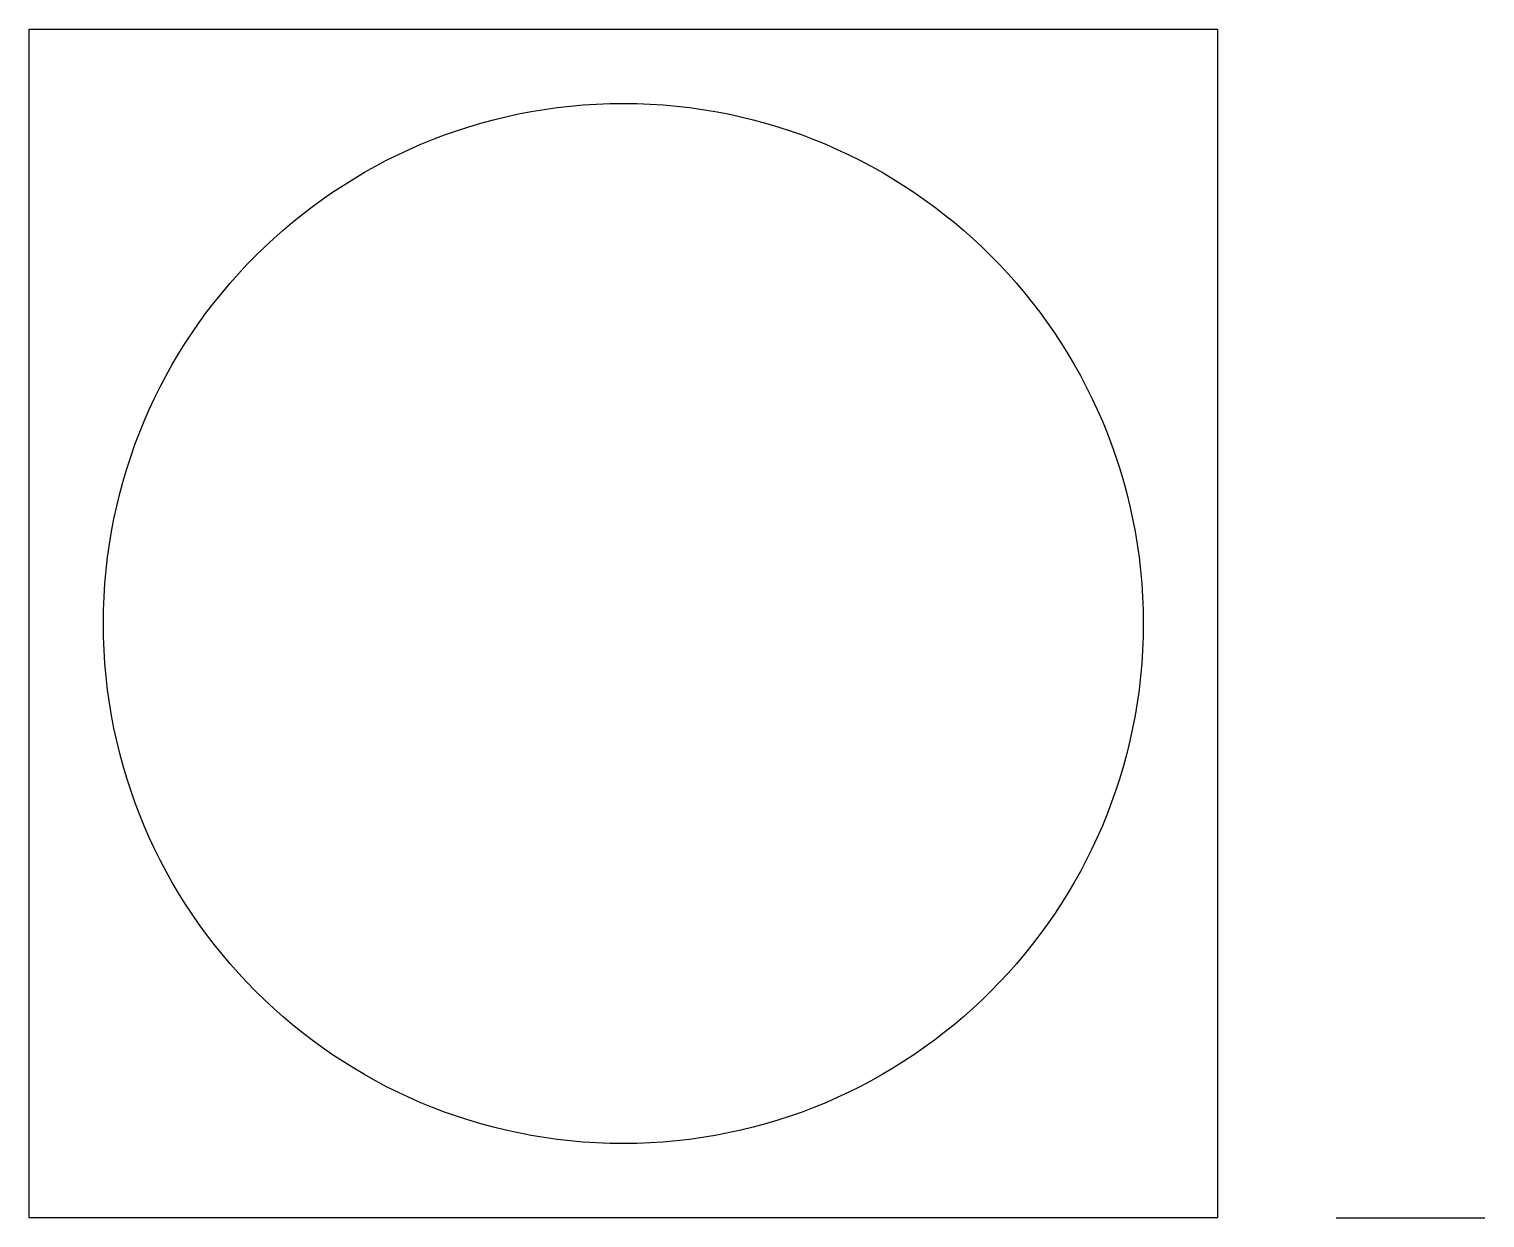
# Model space of a CAD drawing. Header units: millimetres. Extents: x 448 to 897, y 2198 to 2589.
# Drawn here: x 847.52 to 896.52, y 2197.69 to 2237.69 of the extents above.
import ezdxf

# ---------------------------------------------------------------- set-up
doc = ezdxf.new("R2010")
doc.units = ezdxf.units.MM
doc.layers.add('Capa1', color=240, linetype='Continuous')

msp = doc.modelspace()

# ---------------------------------------------------------------- linework, layer by layer
msp.add_lwpolyline([(847.517, 2237.687), (887.517, 2237.687), (887.517, 2197.687), (847.517, 2197.687)], close=True)
msp.add_circle((867.517, 2217.687), 17.5)
at = {"layer": 'Capa1', "extrusion": (0, -1, 0)}
for p, q in [((891.517, 2197.687, -62.5), (896.517, 2197.687, -62.5)), ((891.517, 2197.687, -42.5), (891.517, 2197.687, -42.5)), ((891.517, 2197.687, -38.5), (891.517, 2197.687, -42.5))]:
    msp.add_line(p, q, dxfattribs=at)

doc.saveas('drawing.dxf')
